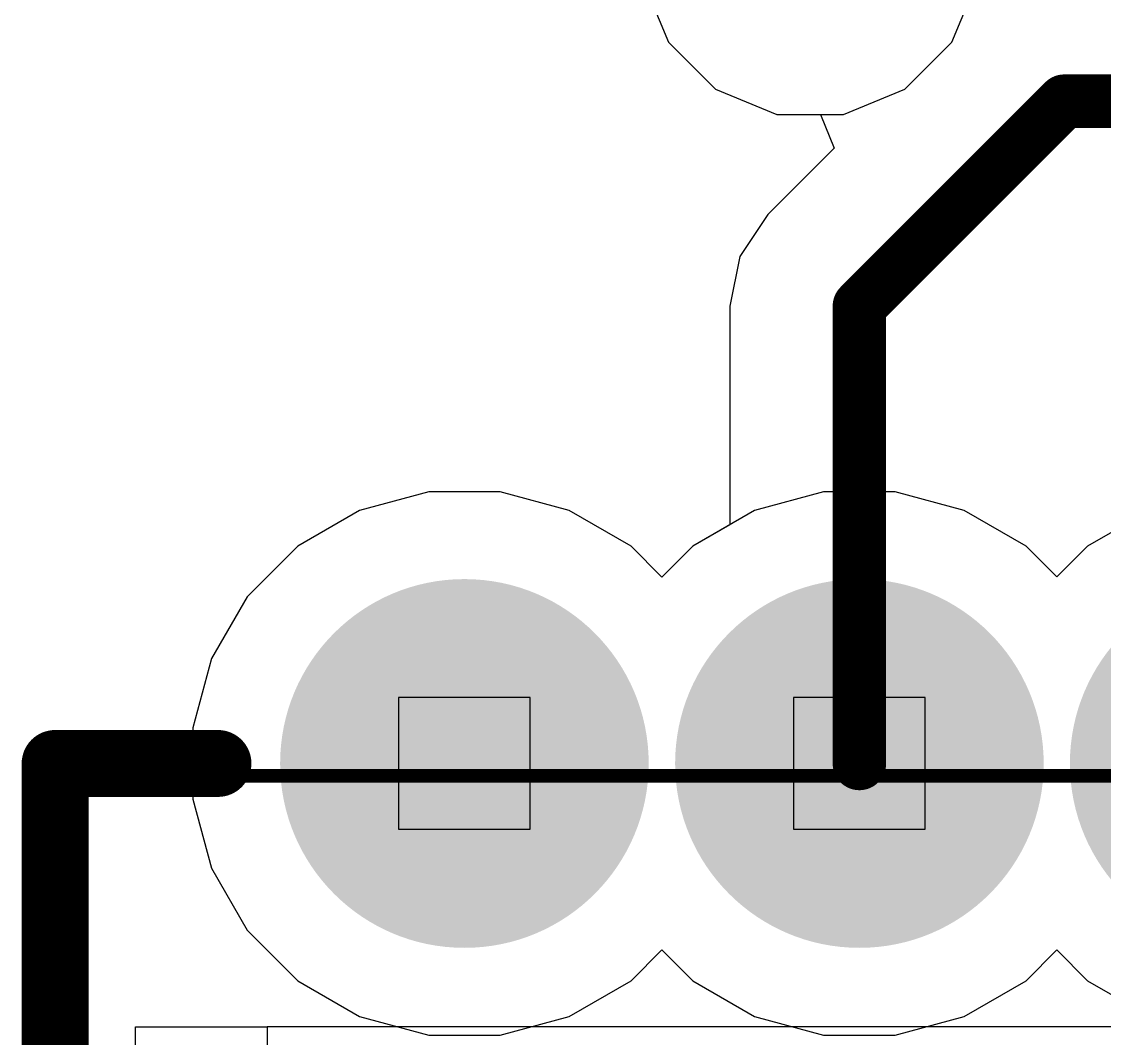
# Model space of a CAD drawing. Header units: inches. Extents: x -0.27 to 1.97, y -0.26 to 0.99.
# Drawn here: x 0.6621 to 0.824, y 0.1569 to 0.3089 of the extents above; entities that cross this region are included whole.
import ezdxf

# ---------------------------------------------------------------- set-up
doc = ezdxf.new("R2010")
doc.units = ezdxf.units.IN
doc.header["$MEASUREMENT"] = 0
for name, color, linetype in [('Bottom Layer', 5, 'Continuous'), ('Bottom Overlay', 54, 'Continuous'), ('Bottom Solder', 6, 'Continuous'), ('Mechanical 15', 56, 'Continuous'), ('Mechanical 6', 56, 'Continuous'), ('Multi-Layer', 9, 'Continuous'), ('Pad Holes', 156, 'Continuous'), ('Top Layer', 1, 'Continuous'), ('Top Solder', 216, 'Continuous')]:
    doc.layers.add(name, color=color, linetype=linetype)

# ---------------------------------------------------------------- blocks, each defined once
blk = doc.blocks.new('CONN_TH_8P_P1_50_HCTL_HC_ZH1_5_8AW_B_32')
at = {"layer": 'Bottom Layer'}
h = blk.add_hatch(color=5, dxfattribs=at)
edge = h.paths.add_edge_path()
edge.add_arc((0.08859, 0), 0.02559, 0, 360)
h = blk.add_hatch(color=5, dxfattribs=at)
edge = h.paths.add_edge_path()
edge.add_arc((0.14763, 0), 0.02559, 0, 360)
h = blk.add_hatch(color=5, dxfattribs=at)
edge = h.paths.add_edge_path()
edge.add_arc((0.2067, 0), 0.02559, 0, 360)
at = {"layer": 'Bottom Solder'}
h = blk.add_hatch(color=6, dxfattribs=at)
edge = h.paths.add_edge_path()
edge.add_arc((0.08859, 0), 0.02756, 0, 360)
h = blk.add_hatch(color=6, dxfattribs=at)
edge = h.paths.add_edge_path()
edge.add_arc((0.14763, 0), 0.02756, 0, 360)
h = blk.add_hatch(color=6, dxfattribs=at)
edge = h.paths.add_edge_path()
edge.add_arc((0.2067, 0), 0.02756, 0, 360)
at = {"layer": 'Multi-Layer'}
h = blk.add_hatch(color=9, dxfattribs=at)
edge = h.paths.add_edge_path()
edge.add_arc((0.08859, 0), 0.02559, 0, 360)
h = blk.add_hatch(color=9, dxfattribs=at)
edge = h.paths.add_edge_path()
edge.add_arc((0.14763, 0), 0.02559, 0, 360)
h = blk.add_hatch(color=9, dxfattribs=at)
edge = h.paths.add_edge_path()
edge.add_arc((0.2067, 0), 0.02559, 0, 360)
at = {"layer": 'Pad Holes'}
h = blk.add_hatch(color=7, dxfattribs=at)
edge = h.paths.add_edge_path()
edge.add_arc((0.14763, 0), 0.01575, 0, 360)
h = blk.add_hatch(color=7, dxfattribs=at)
edge = h.paths.add_edge_path()
edge.add_arc((0.2067, 0), 0.01575, 0, 360)
at = {"layer": 'Top Layer'}
h = blk.add_hatch(color=1, dxfattribs=at)
edge = h.paths.add_edge_path()
edge.add_arc((0.08859, 0), 0.02559, 0, 360)
h = blk.add_hatch(color=1, dxfattribs=at)
edge = h.paths.add_edge_path()
edge.add_arc((0.14763, 0), 0.02559, 0, 360)
h = blk.add_hatch(color=1, dxfattribs=at)
edge = h.paths.add_edge_path()
edge.add_arc((0.2067, 0), 0.02559, 0, 360)
at = {"layer": 'Top Solder'}
h = blk.add_hatch(color=216, dxfattribs=at)
edge = h.paths.add_edge_path()
edge.add_arc((0.08859, 0), 0.02756, 0, 360)
h = blk.add_hatch(color=216, dxfattribs=at)
edge = h.paths.add_edge_path()
edge.add_arc((0.14763, 0), 0.02756, 0, 360)
h = blk.add_hatch(color=216, dxfattribs=at)
edge = h.paths.add_edge_path()
edge.add_arc((0.2067, 0), 0.02756, 0, 360)
at = {"layer": 'Bottom Overlay'}
for points in [[(0.26791, 0.18701, 0.01, 0.01, 0), (0.26791, 0, 0.01, 0.01, 0)], [(0.26791, 0, 0.01, 0.01, 0), (0.24355, 0, 0.01, 0.01, 0)]]:
    blk.add_lwpolyline(points, format="xyseb", dxfattribs=at)
for points in [[(0.24105, 0, 0.005, 0.005, 1), (0.24605, 0, 0.005, 0.005, 1)], [(0.26541, 0, 0.005, 0.005, 1), (0.27041, 0, 0.005, 0.005, 1)], [(0.26541, 0, 0.005, 0.005, 1), (0.27041, 0, 0.005, 0.005, 1)]]:
    blk.add_lwpolyline(points, format="xyseb", close=True, dxfattribs=at)
at = {"layer": 'Mechanical 15'}
for p, q in [((0.13779, 0.00984), (0.13779, -0.00984)), ((0.15748, 0.00984), (0.13779, 0.00984)), ((0.15748, -0.00984), (0.15748, 0.00984)), ((0.19685, 0.00984), (0.19685, -0.00984)), ((0.21654, 0.00984), (0.19685, 0.00984)), ((0.21654, -0.00984), (0.21654, 0.00984)), ((0.13779, -0.00984), (0.15748, -0.00984)), ((0.19685, -0.00984), (0.21654, -0.00984))]:
    blk.add_line(p, q, dxfattribs=at)
for points in [[(0.26576, 0.18689, 0.002, 0.002, 0), (0.26576, 0.00185, 0.002, 0.002, 0)], [(0.26576, 0.00185, 0.002, 0.002, 0), (-0.26574, 0.00185, 0.002, 0.002, 0)]]:
    blk.add_lwpolyline(points, format="xyseb", dxfattribs=at)
blk.add_lwpolyline([(0.26526, 0.00185, 0.001, 0.001, 1), (0.26626, 0.00185, 0.001, 0.001, 1)], format="xyseb", close=True, dxfattribs=at)
blk.add_lwpolyline([(0.26526, 0.00185, 0.001, 0.001, 1), (0.26626, 0.00185, 0.001, 0.001, 1)], format="xyseb", close=True, dxfattribs=at)
at = {"layer": 'Mechanical 6'}
for p, q in [((0.23622, 0.03937), (0.23622, 0.17716)), ((0.25591, 0.17716), (0.25591, 0.03937)), ((0.23622, 0.03937), (0.23622, 0.05906)), ((-0.23622, 0.03937), (0.23622, 0.03937)), ((0.25591, 0.03937), (0.23622, 0.03937))]:
    blk.add_line(p, q, dxfattribs=at)

msp = doc.modelspace()

# ---------------------------------------------------------------- linework, layer by layer
at = {"layer": 'Bottom Layer'}
for p, q in [((0.755, 0.31503), (0.75881, 0.30584)), ((0.80119, 0.30584), (0.805, 0.31503)), ((0.75881, 0.30584), (0.76584, 0.29881)), ((0.79416, 0.29881), (0.80119, 0.30584)), ((0.76584, 0.29881), (0.77503, 0.295)), ((0.78497, 0.295), (0.79416, 0.29881)), ((0.77503, 0.295), (0.78497, 0.295)), ((0.72296, 0.23859), (0.71263, 0.23582)), ((0.73364, 0.23859), (0.72296, 0.23859)), ((0.74397, 0.23582), (0.73364, 0.23859)), ((0.78202, 0.23859), (0.7717, 0.23582)), ((0.79271, 0.23859), (0.78202, 0.23859)), ((0.80303, 0.23582), (0.79271, 0.23859)), ((0.71263, 0.23582), (0.70338, 0.23048)), ((0.75322, 0.23048), (0.74397, 0.23582)), ((0.7717, 0.23582), (0.76244, 0.23048)), ((0.81229, 0.23048), (0.80303, 0.23582)), ((0.83074, 0.23582), (0.82149, 0.23048)), ((0.70338, 0.23048), (0.69582, 0.22292)), ((0.75783, 0.22587), (0.75322, 0.23048)), ((0.76244, 0.23048), (0.75783, 0.22587)), ((0.81689, 0.22588), (0.81229, 0.23048)), ((0.82149, 0.23048), (0.81689, 0.22588)), ((0.69582, 0.22292), (0.69048, 0.21367)), ((0.69048, 0.21367), (0.68771, 0.20334)), ((0.68771, 0.20334), (0.68771, 0.19266)), ((0.68771, 0.19266), (0.69048, 0.18233)), ((0.69048, 0.18233), (0.69582, 0.17308)), ((0.69582, 0.17308), (0.70338, 0.16552)), ((0.75322, 0.16552), (0.75783, 0.17013)), ((0.75783, 0.17013), (0.76244, 0.16552)), ((0.81229, 0.16552), (0.81689, 0.17012)), ((0.81689, 0.17012), (0.82149, 0.16552)), ((0.70338, 0.16552), (0.71263, 0.16018)), ((0.74397, 0.16018), (0.75322, 0.16552)), ((0.76244, 0.16552), (0.7717, 0.16018)), ((0.80303, 0.16018), (0.81229, 0.16552)), ((0.82149, 0.16552), (0.83074, 0.16018)), ((0.71263, 0.16018), (0.72296, 0.15741)), ((0.73364, 0.15741), (0.74397, 0.16018)), ((0.7717, 0.16018), (0.78202, 0.15741)), ((0.79271, 0.15741), (0.80303, 0.16018)), ((0.72296, 0.15741), (0.73364, 0.15741)), ((0.78202, 0.15741), (0.79271, 0.15741))]:
    msp.add_line(p, q, dxfattribs=at)
at = {"layer": 'Top Layer'}
for p, q in [((0.755, 0.31503), (0.75881, 0.30584)), ((0.75881, 0.30584), (0.76584, 0.29881)), ((0.76584, 0.29881), (0.77503, 0.295)), ((0.77503, 0.295), (0.78153, 0.295)), ((0.78153, 0.295), (0.7836, 0.29)), ((0.7836, 0.29), (0.77367, 0.28006)), ((0.77367, 0.28006), (0.76947, 0.27378)), ((0.76947, 0.27378), (0.76799, 0.26637)), ((0.76799, 0.26637), (0.76799, 0.23369)), ((0.72296, 0.23859), (0.71263, 0.23582)), ((0.73364, 0.23859), (0.72296, 0.23859)), ((0.74397, 0.23582), (0.73364, 0.23859)), ((0.71263, 0.23582), (0.70338, 0.23048)), ((0.75322, 0.23048), (0.74397, 0.23582)), ((0.76799, 0.23369), (0.76244, 0.23048)), ((0.70338, 0.23048), (0.69582, 0.22292)), ((0.75783, 0.22587), (0.75322, 0.23048)), ((0.76244, 0.23048), (0.75783, 0.22587)), ((0.69582, 0.22292), (0.69048, 0.21367)), ((0.69048, 0.21367), (0.68771, 0.20334)), ((0.68771, 0.20334), (0.68771, 0.19266)), ((0.68771, 0.19266), (0.69048, 0.18233)), ((0.69048, 0.18233), (0.69582, 0.17308)), ((0.69582, 0.17308), (0.70338, 0.16552)), ((0.75322, 0.16552), (0.75783, 0.17013)), ((0.75783, 0.17013), (0.76244, 0.16552)), ((0.81229, 0.16552), (0.81689, 0.17012)), ((0.81689, 0.17012), (0.82149, 0.16552)), ((0.70338, 0.16552), (0.71263, 0.16018)), ((0.74397, 0.16018), (0.75322, 0.16552)), ((0.76244, 0.16552), (0.7717, 0.16018)), ((0.80303, 0.16018), (0.81229, 0.16552)), ((0.82149, 0.16552), (0.83074, 0.16018)), ((0.71263, 0.16018), (0.72296, 0.15741)), ((0.73364, 0.15741), (0.74397, 0.16018)), ((0.7717, 0.16018), (0.78202, 0.15741)), ((0.79271, 0.15741), (0.80303, 0.16018)), ((0.72296, 0.15741), (0.73364, 0.15741)), ((0.78202, 0.15741), (0.79271, 0.15741))]:
    msp.add_line(p, q, dxfattribs=at)
for points in [[(0.78737, 0.26637, 0.008, 0.008, 0), (0.818, 0.297, 0.008, 0.008, 0)], [(0.818, 0.297, 0.008, 0.008, 0), (1.392, 0.297, 0.008, 0.008, 0)], [(0.78737, 0.198, 0.008, 0.008, 0), (0.78737, 0.26637, 0.008, 0.008, 0)]]:
    msp.add_lwpolyline(points, format="xyseb", dxfattribs=at)
for points in [[(0.816, 0.297, 0.004, 0.004, 1), (0.82, 0.297, 0.004, 0.004, 1)], [(0.816, 0.297, 0.004, 0.004, 1), (0.82, 0.297, 0.004, 0.004, 1)], [(0.78537, 0.26637, 0.004, 0.004, 1), (0.78937, 0.26637, 0.004, 0.004, 1)], [(0.78537, 0.26637, 0.004, 0.004, 1), (0.78937, 0.26637, 0.004, 0.004, 1)], [(0.78537, 0.198, 0.004, 0.004, 1), (0.78937, 0.198, 0.004, 0.004, 1)]]:
    msp.add_lwpolyline(points, format="xyseb", close=True, dxfattribs=at)

# ---------------------------------------------------------------- block references
at = {"rotation": 180}
msp.add_blockref('CONN_TH_8P_P1_50_HCTL_HC_ZH1_5_8AW_B_32', (0.935, 0.198), dxfattribs=at)

doc.saveas('drawing.dxf')
